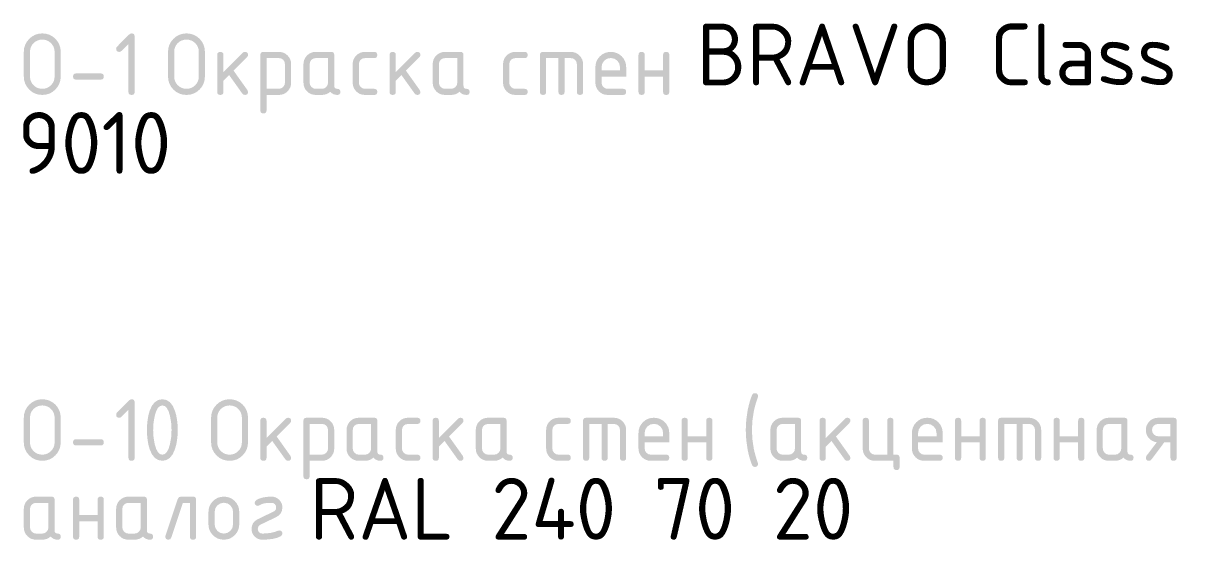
# Model space of a CAD drawing. Header units: millimetres. Extents: x 0 to 1189, y 0 to 841.
# Drawn here: x 1006.1 to 1063.1, y 638.2 to 663.7 of the extents above; entities that cross this region are included whole.
import ezdxf

# ---------------------------------------------------------------- set-up
doc = ezdxf.new("R2010")
doc.units = ezdxf.units.MM

msp = doc.modelspace()

# ---------------------------------------------------------------- hatches: boundary and pattern name
h = msp.add_hatch(color=7)
h.paths.add_polyline_path([(1007.598452, 661.034169), (1007.598452, 662.244638), (1007.587299, 662.366801), (1007.553873, 662.479455), (1007.498226, 662.582601), (1007.42041, 662.676239), (1007.329313, 662.751738), (1007.227416, 662.80605), (1007.11508, 662.838865), (1006.992667, 662.849872), (1006.870504, 662.838865), (1006.757849, 662.80605), (1006.654703, 662.751738), (1006.561065, 662.676239), (1006.483938, 662.582601), (1006.429807, 662.479455), (1006.397897, 662.366801), (1006.387432, 662.244638), (1006.387432, 661.034169), (1006.397897, 660.911756), (1006.429807, 660.79942), (1006.483938, 660.697523), (1006.561065, 660.606426), (1006.654703, 660.52861), (1006.757849, 660.472963), (1006.870504, 660.439537), (1006.992667, 660.428383), (1007.11508, 660.439537), (1007.227416, 660.472963), (1007.329313, 660.52861), (1007.42041, 660.606426), (1007.498226, 660.697523), (1007.553873, 660.79942), (1007.587299, 660.911756)])
h.paths.add_polyline_path([(1007.898865, 661.034169), (1007.882216, 660.853034), (1007.832236, 660.685181), (1007.748874, 660.530866), (1007.632076, 660.390349), (1007.494109, 660.274474), (1007.341104, 660.192601), (1007.173732, 660.144008), (1006.992667, 660.127971), (1006.810223, 660.144008), (1006.642714, 660.192601), (1006.489364, 660.274474), (1006.349398, 660.390349), (1006.232834, 660.530866), (1006.149445, 660.685181), (1006.099336, 660.853034), (1006.08261, 661.034169), (1006.08261, 662.244638), (1006.099336, 662.427391), (1006.149445, 662.595004), (1006.232834, 662.74825), (1006.349398, 662.887906), (1006.489364, 663.004703), (1006.642714, 663.088066), (1006.810223, 663.138046), (1006.992667, 663.154694), (1007.173801, 663.138114), (1007.341655, 663.088617), (1007.495969, 663.006563), (1007.636486, 662.892315), (1007.750734, 662.751738), (1007.832788, 662.597002), (1007.882285, 662.428003), (1007.898865, 662.244638)])
h = msp.add_hatch(color=7)
h.dxf.hatch_style = 2
h.paths.add_polyline_path([(1011.232965, 662.638205), (1010.885699, 662.29094), (1010.837537, 662.256833), (1010.779866, 662.244638), (1010.712988, 662.254146), (1010.665282, 662.282671), (1010.636696, 662.330214), (1010.627179, 662.396773), (1010.637239, 662.454651), (1010.669623, 662.502606), (1011.262179, 663.095714), (1011.32364, 663.139467), (1011.3851, 663.154694), (1011.451659, 663.145185), (1011.499202, 663.11666), (1011.527727, 663.069118), (1011.537235, 663.002559), (1011.537235, 660.276248), (1011.527727, 660.210059), (1011.499202, 660.163869), (1011.451659, 660.136799), (1011.3851, 660.127971), (1011.318541, 660.136799), (1011.270999, 660.163869), (1011.242473, 660.210059), (1011.232965, 660.276248)])
h = msp.add_hatch(color=7)
h.paths.add_polyline_path([(1014.696321, 661.034169), (1014.696321, 662.244638), (1014.685168, 662.366801), (1014.651742, 662.479455), (1014.596095, 662.582601), (1014.518279, 662.676239), (1014.427182, 662.751738), (1014.325284, 662.80605), (1014.212948, 662.838865), (1014.090536, 662.849872), (1013.968373, 662.838865), (1013.855718, 662.80605), (1013.752572, 662.751738), (1013.658934, 662.676239), (1013.581807, 662.582601), (1013.527676, 662.479455), (1013.495766, 662.366801), (1013.485301, 662.244638), (1013.485301, 661.034169), (1013.495766, 660.911756), (1013.527676, 660.79942), (1013.581807, 660.697523), (1013.658934, 660.606426), (1013.752572, 660.52861), (1013.855718, 660.472963), (1013.968373, 660.439537), (1014.090536, 660.428383), (1014.212948, 660.439537), (1014.325284, 660.472963), (1014.427182, 660.52861), (1014.518279, 660.606426), (1014.596095, 660.697523), (1014.651742, 660.79942), (1014.685168, 660.911756)])
h.paths.add_polyline_path([(1014.996734, 661.034169), (1014.980085, 660.853034), (1014.930105, 660.685181), (1014.846743, 660.530866), (1014.729945, 660.390349), (1014.591978, 660.274474), (1014.438973, 660.192601), (1014.271601, 660.144008), (1014.090536, 660.127971), (1013.908092, 660.144008), (1013.740583, 660.192601), (1013.587233, 660.274474), (1013.447267, 660.390349), (1013.330703, 660.530866), (1013.247314, 660.685181), (1013.197205, 660.853034), (1013.180479, 661.034169), (1013.180479, 662.244638), (1013.197205, 662.427391), (1013.247314, 662.595004), (1013.330703, 662.74825), (1013.447267, 662.887906), (1013.587233, 663.004703), (1013.740583, 663.088066), (1013.908092, 663.138046), (1014.090536, 663.154694), (1014.27167, 663.138114), (1014.439524, 663.088617), (1014.593838, 663.006563), (1014.734355, 662.892315), (1014.848603, 662.751738), (1014.930657, 662.597002), (1014.980154, 662.428003), (1014.996734, 662.244638)])
h = msp.add_hatch(color=7)
h.dxf.hatch_style = 2
h.paths.add_polyline_path([(1015.907939, 661.249694), (1016.860439, 662.202194), (1016.906948, 662.234578), (1016.966273, 662.244638), (1017.033151, 662.235189), (1017.080857, 662.207086), (1017.109442, 662.160689), (1017.118959, 662.096361), (1017.106695, 662.03869), (1017.072106, 661.990527), (1016.40734, 661.321903), (1017.089194, 660.364993), (1017.118959, 660.276248), (1017.109442, 660.210059), (1017.080857, 660.163869), (1017.033151, 660.136799), (1016.966273, 660.127971), (1016.893375, 660.143749), (1016.839493, 660.191361), (1016.187406, 661.105827), (1015.907939, 660.822502), (1015.907939, 660.276248), (1015.898431, 660.210059), (1015.869906, 660.163869), (1015.822363, 660.136799), (1015.755804, 660.127971), (1015.688926, 660.136799), (1015.64122, 660.163869), (1015.612634, 660.210059), (1015.603117, 660.276248), (1015.603117, 662.096361), (1015.612634, 662.160689), (1015.64122, 662.207086), (1015.688926, 662.235189), (1015.755804, 662.244638), (1015.822363, 662.235189), (1015.869906, 662.207086), (1015.898431, 662.160689), (1015.907939, 662.096361)])
h = msp.add_hatch(color=7)
h.paths.add_polyline_path([(1017.725048, 662.096361), (1017.734565, 662.160689), (1017.763151, 662.207086), (1017.810857, 662.235189), (1017.877735, 662.244638), (1018.635104, 662.244638), (1018.757517, 662.233553), (1018.869853, 662.200609), (1018.971751, 662.146271), (1019.062847, 662.071005), (1019.140664, 661.977367), (1019.19631, 661.874221), (1019.229737, 661.761566), (1019.24089, 661.639403), (1019.24089, 660.733205), (1019.229737, 660.611042), (1019.19631, 660.498388), (1019.140664, 660.395241), (1019.062847, 660.301604), (1018.971751, 660.224477), (1018.869853, 660.170346), (1018.757517, 660.138435), (1018.635104, 660.127971), (1018.02987, 660.127971), (1018.02987, 659.366191), (1018.020362, 659.301863), (1017.991836, 659.255466), (1017.944294, 659.227363), (1017.877735, 659.217914), (1017.810857, 659.227363), (1017.763151, 659.255466), (1017.734565, 659.301863), (1017.725048, 659.366191)])
h.paths.add_polyline_path([(1018.02987, 661.939815), (1018.02987, 660.428383), (1018.635104, 660.428383), (1018.750653, 660.450707), (1018.846771, 660.51768), (1018.913744, 660.615934), (1018.936068, 660.733205), (1018.936068, 661.639403), (1018.914295, 661.756674), (1018.851181, 661.854928), (1018.752858, 661.919696), (1018.635104, 661.939815)])
h = msp.add_hatch(color=7)
h.paths.add_polyline_path([(1021.057999, 661.939815), (1020.452764, 661.939815), (1020.335011, 661.918042), (1020.236688, 661.854928), (1020.173574, 661.756674), (1020.151801, 661.639403), (1020.151801, 660.733205), (1020.174125, 660.617588), (1020.241098, 660.51768), (1020.338869, 660.450707), (1020.452764, 660.428383), (1020.757035, 660.428383), (1020.872584, 660.450707), (1020.968702, 660.51768), (1021.035674, 660.615934), (1021.057999, 660.733205)])
h.paths.add_polyline_path([(1021.663233, 660.276248), (1021.653785, 660.210059), (1021.625681, 660.163869), (1021.579285, 660.136799), (1021.514956, 660.127971), (1021.412559, 660.137548), (1021.320859, 660.166556), (1021.239391, 660.215407), (1021.16769, 660.284516), (1021.078023, 660.215407), (1020.979933, 660.166556), (1020.873057, 660.137548), (1020.757035, 660.127971), (1020.452764, 660.127971), (1020.330351, 660.138435), (1020.218015, 660.170346), (1020.116118, 660.224477), (1020.025021, 660.301604), (1019.947205, 660.394621), (1019.891558, 660.496734), (1019.858132, 660.609182), (1019.846979, 660.733205), (1019.846979, 661.639403), (1019.858132, 661.761566), (1019.891558, 661.874221), (1019.947205, 661.977367), (1020.025021, 662.071005), (1020.116118, 662.146271), (1020.218015, 662.200609), (1020.330351, 662.233553), (1020.452764, 662.244638), (1021.210134, 662.244638), (1021.277012, 662.235189), (1021.324718, 662.207086), (1021.353304, 662.160689), (1021.362821, 662.096361), (1021.362821, 660.58107), (1021.372329, 660.514192), (1021.400854, 660.466486), (1021.448397, 660.4379), (1021.514956, 660.428383), (1021.579285, 660.418875), (1021.625681, 660.390349), (1021.653785, 660.342807)])
h = msp.add_hatch(color=7)
h.dxf.hatch_style = 2
h.paths.add_polyline_path([(1022.574439, 661.639403), (1022.574439, 660.733205), (1022.596763, 660.617588), (1022.663736, 660.51768), (1022.761508, 660.450707), (1022.875402, 660.428383), (1023.32795, 660.428383), (1023.394828, 660.418875), (1023.442534, 660.390349), (1023.47112, 660.342807), (1023.480637, 660.276248), (1023.47112, 660.210059), (1023.442534, 660.163869), (1023.394828, 660.136799), (1023.32795, 660.127971), (1022.875402, 660.127971), (1022.75299, 660.138435), (1022.640654, 660.170346), (1022.538756, 660.224477), (1022.447659, 660.301604), (1022.369843, 660.394621), (1022.314196, 660.496734), (1022.28077, 660.609182), (1022.269617, 660.733205), (1022.269617, 661.639403), (1022.28077, 661.761566), (1022.314196, 661.874221), (1022.369843, 661.977367), (1022.447659, 662.071005), (1022.538756, 662.146271), (1022.640654, 662.200609), (1022.75299, 662.233553), (1022.875402, 662.244638), (1023.32795, 662.244638), (1023.394828, 662.235129), (1023.442534, 662.206604), (1023.47112, 662.159061), (1023.480637, 662.092502), (1023.47112, 662.025624), (1023.442534, 661.977918), (1023.394828, 661.949333), (1023.32795, 661.939815), (1022.875402, 661.939815), (1022.757649, 661.918042), (1022.659326, 661.854928), (1022.596212, 661.756674)])
h = msp.add_hatch(color=7)
h.dxf.hatch_style = 2
h.paths.add_polyline_path([(1024.391427, 661.249694), (1025.343927, 662.202194), (1025.390435, 662.234578), (1025.44976, 662.244638), (1025.516638, 662.235189), (1025.564344, 662.207086), (1025.592929, 662.160689), (1025.602446, 662.096361), (1025.590182, 662.03869), (1025.555593, 661.990527), (1024.890828, 661.321903), (1025.572681, 660.364993), (1025.602446, 660.276248), (1025.592929, 660.210059), (1025.564344, 660.163869), (1025.516638, 660.136799), (1025.44976, 660.127971), (1025.376862, 660.143749), (1025.32298, 660.191361), (1024.670893, 661.105827), (1024.391427, 660.822502), (1024.391427, 660.276248), (1024.381918, 660.210059), (1024.353393, 660.163869), (1024.30585, 660.136799), (1024.239291, 660.127971), (1024.172413, 660.136799), (1024.124707, 660.163869), (1024.096122, 660.210059), (1024.086604, 660.276248), (1024.086604, 662.096361), (1024.096122, 662.160689), (1024.124707, 662.207086), (1024.172413, 662.235189), (1024.239291, 662.244638), (1024.30585, 662.235189), (1024.353393, 662.207086), (1024.381918, 662.160689), (1024.391427, 662.096361)])
h = msp.add_hatch(color=7)
h.paths.add_polyline_path([(1027.419555, 661.939815), (1026.814321, 661.939815), (1026.696567, 661.918042), (1026.598244, 661.854928), (1026.53513, 661.756674), (1026.513357, 661.639403), (1026.513357, 660.733205), (1026.535681, 660.617588), (1026.602654, 660.51768), (1026.700426, 660.450707), (1026.814321, 660.428383), (1027.118591, 660.428383), (1027.23414, 660.450707), (1027.330258, 660.51768), (1027.397231, 660.615934), (1027.419555, 660.733205)])
h.paths.add_polyline_path([(1028.024789, 660.276248), (1028.015341, 660.210059), (1027.987238, 660.163869), (1027.940841, 660.136799), (1027.876513, 660.127971), (1027.774116, 660.137548), (1027.682416, 660.166556), (1027.600948, 660.215407), (1027.529247, 660.284516), (1027.43958, 660.215407), (1027.341489, 660.166556), (1027.234614, 660.137548), (1027.118591, 660.127971), (1026.814321, 660.127971), (1026.691908, 660.138435), (1026.579572, 660.170346), (1026.477675, 660.224477), (1026.386578, 660.301604), (1026.308762, 660.394621), (1026.253115, 660.496734), (1026.219689, 660.609182), (1026.208535, 660.733205), (1026.208535, 661.639403), (1026.219689, 661.761566), (1026.253115, 661.874221), (1026.308762, 661.977367), (1026.386578, 662.071005), (1026.477675, 662.146271), (1026.579572, 662.200609), (1026.691908, 662.233553), (1026.814321, 662.244638), (1027.57169, 662.244638), (1027.638568, 662.235189), (1027.686274, 662.207086), (1027.71486, 662.160689), (1027.724377, 662.096361), (1027.724377, 660.58107), (1027.733886, 660.514192), (1027.762411, 660.466486), (1027.809953, 660.4379), (1027.876513, 660.428383), (1027.940841, 660.418875), (1027.987238, 660.390349), (1028.015341, 660.342807)])
h = msp.add_hatch(color=7)
h.dxf.hatch_style = 2
h.paths.add_polyline_path([(1029.976569, 661.639403), (1029.976569, 660.733205), (1029.998893, 660.617588), (1030.065866, 660.51768), (1030.163638, 660.450707), (1030.277533, 660.428383), (1030.73008, 660.428383), (1030.796958, 660.418875), (1030.844664, 660.390349), (1030.87325, 660.342807), (1030.882767, 660.276248), (1030.87325, 660.210059), (1030.844664, 660.163869), (1030.796958, 660.136799), (1030.73008, 660.127971), (1030.277533, 660.127971), (1030.15512, 660.138435), (1030.042784, 660.170346), (1029.940886, 660.224477), (1029.84979, 660.301604), (1029.771973, 660.394621), (1029.716327, 660.496734), (1029.682901, 660.609182), (1029.671747, 660.733205), (1029.671747, 661.639403), (1029.682901, 661.761566), (1029.716327, 661.874221), (1029.771973, 661.977367), (1029.84979, 662.071005), (1029.940886, 662.146271), (1030.042784, 662.200609), (1030.15512, 662.233553), (1030.277533, 662.244638), (1030.73008, 662.244638), (1030.796958, 662.235129), (1030.844664, 662.206604), (1030.87325, 662.159061), (1030.882767, 662.092502), (1030.87325, 662.025624), (1030.844664, 661.977918), (1030.796958, 661.949333), (1030.73008, 661.939815), (1030.277533, 661.939815), (1030.159779, 661.918042), (1030.061456, 661.854928), (1029.998342, 661.756674)])
h = msp.add_hatch(color=7)
h.dxf.hatch_style = 2
h.paths.add_polyline_path([(1031.641421, 662.244638), (1033.004577, 662.244638), (1033.126051, 662.233553), (1033.23719, 662.200609), (1033.33882, 662.146271), (1033.431769, 662.071005), (1033.509585, 661.977367), (1033.565232, 661.874221), (1033.598658, 661.761566), (1033.609811, 661.639403), (1033.609811, 660.276248), (1033.600294, 660.210059), (1033.571708, 660.163869), (1033.524002, 660.136799), (1033.457124, 660.127971), (1033.390565, 660.136799), (1033.343023, 660.163869), (1033.314498, 660.210059), (1033.304989, 660.276248), (1033.304989, 661.639403), (1033.283216, 661.756674), (1033.220102, 661.854928), (1033.121848, 661.919696), (1033.004577, 661.939815), (1032.699755, 661.939815), (1032.699755, 660.276248), (1032.690238, 660.210059), (1032.661652, 660.163869), (1032.613946, 660.136799), (1032.547068, 660.127971), (1032.482972, 660.136799), (1032.436549, 660.163869), (1032.408317, 660.210059), (1032.398791, 660.276248), (1032.398791, 661.939815), (1031.793557, 661.939815), (1031.793557, 660.276248), (1031.784048, 660.210059), (1031.755523, 660.163869), (1031.707981, 660.136799), (1031.641421, 660.127971), (1031.574543, 660.136799), (1031.526837, 660.163869), (1031.498252, 660.210059), (1031.488735, 660.276248), (1031.488735, 662.096361), (1031.498252, 662.160689), (1031.526837, 662.207086), (1031.574543, 662.235189)])
h = msp.add_hatch(color=7)
h.paths.add_polyline_path([(1034.974237, 661.944225), (1034.799226, 661.91191), (1034.652327, 661.813036), (1034.553453, 661.666137), (1034.521138, 661.491126), (1034.521138, 661.33844), (1035.427336, 661.33844), (1035.427336, 661.491126), (1035.395021, 661.666137), (1035.296147, 661.813036), (1035.149248, 661.91191)])
h.paths.add_polyline_path([(1034.521138, 661.034169), (1034.521138, 660.733205), (1034.543462, 660.617588), (1034.610435, 660.51768), (1034.708207, 660.450707), (1034.822101, 660.428383), (1035.579471, 660.428383), (1035.646349, 660.418875), (1035.694055, 660.390349), (1035.722641, 660.342807), (1035.732158, 660.276248), (1035.722641, 660.210059), (1035.694055, 660.163869), (1035.646349, 660.136799), (1035.579471, 660.127971), (1034.822101, 660.127971), (1034.699689, 660.138435), (1034.587353, 660.170346), (1034.485455, 660.224477), (1034.394358, 660.301604), (1034.316542, 660.394621), (1034.260895, 660.496734), (1034.227469, 660.609182), (1034.216316, 660.733205), (1034.216316, 661.486717), (1034.229915, 661.639222), (1034.270955, 661.779481), (1034.339797, 661.907854), (1034.436802, 662.024703), (1034.553332, 662.121389), (1034.681541, 662.190067), (1034.82174, 662.231047), (1034.974237, 662.244638), (1035.126734, 662.231107), (1035.266932, 662.19055), (1035.395141, 662.123017), (1035.511672, 662.028561), (1035.608677, 661.912031), (1035.677519, 661.783822), (1035.718558, 661.643623), (1035.732158, 661.491126), (1035.732158, 661.034169)])
h = msp.add_hatch(color=7)
h.dxf.hatch_style = 2
h.paths.add_polyline_path([(1036.643068, 661.034169), (1036.643068, 660.276248), (1036.63356, 660.210059), (1036.605035, 660.163869), (1036.557492, 660.136799), (1036.490933, 660.127971), (1036.424055, 660.136799), (1036.376349, 660.163869), (1036.347763, 660.210059), (1036.338246, 660.276248), (1036.338246, 662.096361), (1036.347763, 662.160689), (1036.376349, 662.207086), (1036.424055, 662.235189), (1036.490933, 662.244638), (1036.557492, 662.235189), (1036.605035, 662.207086), (1036.63356, 662.160689), (1036.643068, 662.096361), (1036.643068, 661.33844), (1037.549266, 661.33844), (1037.549266, 662.096361), (1037.558775, 662.160689), (1037.5873, 662.207086), (1037.634843, 662.235189), (1037.701402, 662.244638), (1037.76828, 662.235189), (1037.815986, 662.207086), (1037.844571, 662.160689), (1037.854088, 662.096361), (1037.854088, 660.276248), (1037.844571, 660.210059), (1037.815986, 660.163869), (1037.76828, 660.136799), (1037.701402, 660.127971), (1037.634843, 660.136799), (1037.5873, 660.163869), (1037.558775, 660.210059), (1037.549266, 660.276248), (1037.549266, 661.034169)])
h = msp.add_hatch(color=7)
h.dxf.hatch_style = 2
h.paths.add_polyline_path([(1009.868404, 660.881482), (1008.657935, 660.881482), (1008.591057, 660.890999), (1008.543351, 660.919585), (1008.514766, 660.967291), (1008.505248, 661.034169), (1008.514766, 661.100728), (1008.543351, 661.14827), (1008.591057, 661.176796), (1008.657935, 661.186304), (1009.868404, 661.186304), (1009.935282, 661.176796), (1009.982988, 661.14827), (1010.011573, 661.100728), (1010.02109, 661.034169), (1010.011573, 660.967291), (1009.982988, 660.919585), (1009.935282, 660.890999)])
h = msp.add_hatch(color=7)
h.paths.add_polyline_path([(1007.598452, 643.033997), (1007.598452, 644.244465), (1007.587299, 644.366628), (1007.553873, 644.479283), (1007.498226, 644.582429), (1007.42041, 644.676067), (1007.329313, 644.751566), (1007.227416, 644.805878), (1007.11508, 644.838693), (1006.992667, 644.8497), (1006.870504, 644.838693), (1006.757849, 644.805878), (1006.654703, 644.751566), (1006.561065, 644.676067), (1006.483938, 644.582429), (1006.429807, 644.479283), (1006.397897, 644.366628), (1006.387432, 644.244465), (1006.387432, 643.033997), (1006.397897, 642.911584), (1006.429807, 642.799248), (1006.483938, 642.69735), (1006.561065, 642.606254), (1006.654703, 642.528437), (1006.757849, 642.472791), (1006.870504, 642.439364), (1006.992667, 642.428211), (1007.11508, 642.439364), (1007.227416, 642.472791), (1007.329313, 642.528437), (1007.42041, 642.606254), (1007.498226, 642.69735), (1007.553873, 642.799248), (1007.587299, 642.911584)])
h.paths.add_polyline_path([(1007.898865, 643.033997), (1007.882216, 642.852862), (1007.832236, 642.685008), (1007.748874, 642.530694), (1007.632076, 642.390177), (1007.494109, 642.274301), (1007.341104, 642.192429), (1007.173732, 642.143836), (1006.992667, 642.127799), (1006.810223, 642.143836), (1006.642714, 642.192429), (1006.489364, 642.274301), (1006.349398, 642.390177), (1006.232834, 642.530694), (1006.149445, 642.685008), (1006.099336, 642.852862), (1006.08261, 643.033997), (1006.08261, 644.244465), (1006.099336, 644.427219), (1006.149445, 644.594832), (1006.232834, 644.748078), (1006.349398, 644.887734), (1006.489364, 645.004531), (1006.642714, 645.087894), (1006.810223, 645.137873), (1006.992667, 645.154522), (1007.173801, 645.137942), (1007.341655, 645.088445), (1007.495969, 645.006391), (1007.636486, 644.892143), (1007.750734, 644.751566), (1007.832788, 644.59683), (1007.882285, 644.427831), (1007.898865, 644.244465)])
h = msp.add_hatch(color=7)
h.dxf.hatch_style = 2
h.paths.add_polyline_path([(1011.232873, 644.638033), (1010.885608, 644.290767), (1010.837445, 644.256661), (1010.779774, 644.244465), (1010.712897, 644.253974), (1010.665191, 644.282499), (1010.636605, 644.330042), (1010.627088, 644.396601), (1010.637147, 644.454478), (1010.669531, 644.502434), (1011.262088, 645.095542), (1011.323548, 645.139294), (1011.385009, 645.154522), (1011.451568, 645.145013), (1011.49911, 645.116488), (1011.527636, 645.068946), (1011.537144, 645.002386), (1011.537144, 642.276076), (1011.527636, 642.209887), (1011.49911, 642.163697), (1011.451568, 642.136627), (1011.385009, 642.127799), (1011.31845, 642.136627), (1011.270907, 642.163697), (1011.242382, 642.209887), (1011.232873, 642.276076)])
h = msp.add_hatch(color=7)
h.paths.add_polyline_path([(1013.354342, 643.639231), (1013.334774, 644.005927), (1013.273865, 644.350299), (1013.205488, 644.569484), (1013.120834, 644.72547), (1013.019539, 644.81872), (1012.901243, 644.8497), (1012.784575, 644.818651), (1012.6831, 644.724918), (1012.597541, 644.567624), (1012.528622, 644.345889), (1012.467712, 644.000415), (1012.448144, 643.639231), (1012.467712, 643.276118), (1012.528622, 642.932022), (1012.596998, 642.712147), (1012.681653, 642.554646), (1012.782947, 642.45988), (1012.901243, 642.428211), (1013.019539, 642.45988), (1013.120834, 642.554646), (1013.205488, 642.712147), (1013.273865, 642.932022), (1013.334774, 643.276118)])
h.paths.add_polyline_path([(1013.659164, 643.639231), (1013.650457, 643.37811), (1013.624644, 643.134869), (1013.582192, 642.909818), (1013.523565, 642.703267), (1013.412762, 642.451035), (1013.271315, 642.271252), (1013.100413, 642.16361), (1012.901243, 642.127799), (1012.700377, 642.16361), (1012.529173, 642.271252), (1012.387321, 642.451035), (1012.274512, 642.703267), (1012.218434, 642.909818), (1012.177291, 643.134869), (1012.151961, 643.37811), (1012.143322, 643.639231), (1012.151961, 643.90266), (1012.177291, 644.147176), (1012.218434, 644.372675), (1012.274512, 644.579053), (1012.387321, 644.831518), (1012.529173, 645.011275), (1012.700377, 645.118788), (1012.901243, 645.154522), (1013.100413, 645.118788), (1013.271315, 645.011275), (1013.412762, 644.831518), (1013.523565, 644.579053), (1013.582192, 644.370814), (1013.624644, 644.145522), (1013.650457, 643.90204)])
h = msp.add_hatch(color=7)
h.paths.add_polyline_path([(1016.817402, 643.033997), (1016.817402, 644.244465), (1016.806249, 644.366628), (1016.772823, 644.479283), (1016.717176, 644.582429), (1016.63936, 644.676067), (1016.548263, 644.751566), (1016.446365, 644.805878), (1016.334029, 644.838693), (1016.211617, 644.8497), (1016.089454, 644.838693), (1015.976799, 644.805878), (1015.873653, 644.751566), (1015.780015, 644.676067), (1015.702888, 644.582429), (1015.648757, 644.479283), (1015.616847, 644.366628), (1015.606382, 644.244465), (1015.606382, 643.033997), (1015.616847, 642.911584), (1015.648757, 642.799248), (1015.702888, 642.69735), (1015.780015, 642.606254), (1015.873653, 642.528437), (1015.976799, 642.472791), (1016.089454, 642.439364), (1016.211617, 642.428211), (1016.334029, 642.439364), (1016.446365, 642.472791), (1016.548263, 642.528437), (1016.63936, 642.606254), (1016.717176, 642.69735), (1016.772823, 642.799248), (1016.806249, 642.911584)])
h.paths.add_polyline_path([(1017.117815, 643.033997), (1017.101166, 642.852862), (1017.051186, 642.685008), (1016.967824, 642.530694), (1016.851026, 642.390177), (1016.713059, 642.274301), (1016.560054, 642.192429), (1016.392682, 642.143836), (1016.211617, 642.127799), (1016.029173, 642.143836), (1015.861664, 642.192429), (1015.708314, 642.274301), (1015.568348, 642.390177), (1015.451784, 642.530694), (1015.368395, 642.685008), (1015.318286, 642.852862), (1015.30156, 643.033997), (1015.30156, 644.244465), (1015.318286, 644.427219), (1015.368395, 644.594832), (1015.451784, 644.748078), (1015.568348, 644.887734), (1015.708314, 645.004531), (1015.861664, 645.087894), (1016.029173, 645.137873), (1016.211617, 645.154522), (1016.392751, 645.137942), (1016.560605, 645.088445), (1016.714919, 645.006391), (1016.855436, 644.892143), (1016.969684, 644.751566), (1017.051738, 644.59683), (1017.101235, 644.427831), (1017.117815, 644.244465)])
h = msp.add_hatch(color=7)
h.dxf.hatch_style = 2
h.paths.add_polyline_path([(1041.922638, 643.639231), (1041.944962, 643.182549), (1042.011935, 642.729175), (1042.043484, 642.582853), (1042.087383, 642.417256), (1042.143167, 642.231918), (1042.210373, 642.026375), (1042.223602, 641.971254), (1042.212784, 641.915236), (1042.176748, 641.86542), (1042.128586, 641.833036), (1042.070915, 641.822977), (1041.991058, 641.839306), (1041.939726, 641.890776), (1041.880255, 642.040672), (1041.822799, 642.217233), (1041.767721, 642.420046), (1041.715381, 642.648697), (1041.642828, 643.140657), (1041.617816, 643.639231), (1041.642828, 644.137598), (1041.715381, 644.629765), (1041.767721, 644.858269), (1041.822799, 645.060471), (1041.880255, 645.235697), (1041.939726, 645.383276), (1041.991058, 645.438122), (1042.070915, 645.454934), (1042.13756, 645.445426), (1042.185292, 645.4169), (1042.214007, 645.369358), (1042.223602, 645.302799), (1042.210373, 645.247677), (1042.143167, 645.044606), (1042.087383, 644.860448), (1042.043484, 644.695308), (1042.011935, 644.549287), (1041.944962, 644.095913)])
h = msp.add_hatch(color=7)
h.dxf.hatch_style = 2
h.paths.add_polyline_path([(1018.028975, 643.249522), (1018.981475, 644.202022), (1019.027984, 644.234406), (1019.087308, 644.244465), (1019.154186, 644.235017), (1019.201892, 644.206914), (1019.230478, 644.160517), (1019.239995, 644.096188), (1019.22773, 644.038518), (1019.193141, 643.990355), (1018.528376, 643.321731), (1019.210229, 642.364821), (1019.239995, 642.276076), (1019.230478, 642.209887), (1019.201892, 642.163697), (1019.154186, 642.136627), (1019.087308, 642.127799), (1019.01441, 642.143577), (1018.960529, 642.191188), (1018.308441, 643.105655), (1018.028975, 642.82233), (1018.028975, 642.276076), (1018.019466, 642.209887), (1017.990941, 642.163697), (1017.943399, 642.136627), (1017.876839, 642.127799), (1017.809961, 642.136627), (1017.762255, 642.163697), (1017.73367, 642.209887), (1017.724153, 642.276076), (1017.724153, 644.096188), (1017.73367, 644.160517), (1017.762255, 644.206914), (1017.809961, 644.235017), (1017.876839, 644.244465), (1017.943399, 644.235017), (1017.990941, 644.206914), (1018.019466, 644.160517), (1018.028975, 644.096188)])
h = msp.add_hatch(color=7)
h.paths.add_polyline_path([(1019.846038, 644.096188), (1019.855555, 644.160517), (1019.88414, 644.206914), (1019.931846, 644.235017), (1019.998724, 644.244465), (1020.756094, 644.244465), (1020.878507, 644.233381), (1020.990843, 644.200437), (1021.09274, 644.146099), (1021.183837, 644.070833), (1021.261653, 643.977195), (1021.3173, 643.874049), (1021.350726, 643.761394), (1021.36188, 643.639231), (1021.36188, 642.733033), (1021.350726, 642.61087), (1021.3173, 642.498215), (1021.261653, 642.395069), (1021.183837, 642.301431), (1021.09274, 642.224304), (1020.990843, 642.170173), (1020.878507, 642.138263), (1020.756094, 642.127799), (1020.15086, 642.127799), (1020.15086, 641.366019), (1020.141351, 641.301691), (1020.112826, 641.255294), (1020.065284, 641.22719), (1019.998724, 641.217742), (1019.931846, 641.22719), (1019.88414, 641.255294), (1019.855555, 641.301691), (1019.846038, 641.366019)])
h.paths.add_polyline_path([(1020.15086, 643.939643), (1020.15086, 642.428211), (1020.756094, 642.428211), (1020.871643, 642.450535), (1020.967761, 642.517508), (1021.034733, 642.615762), (1021.057058, 642.733033), (1021.057058, 643.639231), (1021.035285, 643.756502), (1020.972171, 643.854756), (1020.873847, 643.919524), (1020.756094, 643.939643)])
h = msp.add_hatch(color=7)
h.paths.add_polyline_path([(1023.178943, 643.939643), (1022.573708, 643.939643), (1022.455955, 643.91787), (1022.357632, 643.854756), (1022.294518, 643.756502), (1022.272745, 643.639231), (1022.272745, 642.733033), (1022.295069, 642.617416), (1022.362042, 642.517508), (1022.459813, 642.450535), (1022.573708, 642.428211), (1022.877979, 642.428211), (1022.993528, 642.450535), (1023.089646, 642.517508), (1023.156618, 642.615762), (1023.178943, 642.733033)])
h.paths.add_polyline_path([(1023.784177, 642.276076), (1023.774729, 642.209887), (1023.746625, 642.163697), (1023.700229, 642.136627), (1023.6359, 642.127799), (1023.533503, 642.137376), (1023.441803, 642.166384), (1023.360336, 642.215235), (1023.288634, 642.284344), (1023.198967, 642.215235), (1023.100877, 642.166384), (1022.994001, 642.137376), (1022.877979, 642.127799), (1022.573708, 642.127799), (1022.451295, 642.138263), (1022.338959, 642.170173), (1022.237062, 642.224304), (1022.145965, 642.301431), (1022.068149, 642.394449), (1022.012502, 642.496562), (1021.979076, 642.60901), (1021.967923, 642.733033), (1021.967923, 643.639231), (1021.979076, 643.761394), (1022.012502, 643.874049), (1022.068149, 643.977195), (1022.145965, 644.070833), (1022.237062, 644.146099), (1022.338959, 644.200437), (1022.451295, 644.233381), (1022.573708, 644.244465), (1023.331078, 644.244465), (1023.397956, 644.235017), (1023.445662, 644.206914), (1023.474248, 644.160517), (1023.483765, 644.096188), (1023.483765, 642.580898), (1023.493273, 642.51402), (1023.521799, 642.466314), (1023.569341, 642.437728), (1023.6359, 642.428211), (1023.700229, 642.418703), (1023.746625, 642.390177), (1023.774729, 642.342635)])
h = msp.add_hatch(color=7)
h.dxf.hatch_style = 2
h.paths.add_polyline_path([(1024.695337, 643.639231), (1024.695337, 642.733033), (1024.717661, 642.617416), (1024.784634, 642.517508), (1024.882406, 642.450535), (1024.996301, 642.428211), (1025.448849, 642.428211), (1025.515726, 642.418703), (1025.563432, 642.390177), (1025.592018, 642.342635), (1025.601535, 642.276076), (1025.592018, 642.209887), (1025.563432, 642.163697), (1025.515726, 642.136627), (1025.448849, 642.127799), (1024.996301, 642.127799), (1024.873888, 642.138263), (1024.761552, 642.170173), (1024.659655, 642.224304), (1024.568558, 642.301431), (1024.490742, 642.394449), (1024.435095, 642.496562), (1024.401669, 642.60901), (1024.390515, 642.733033), (1024.390515, 643.639231), (1024.401669, 643.761394), (1024.435095, 643.874049), (1024.490742, 643.977195), (1024.568558, 644.070833), (1024.659655, 644.146099), (1024.761552, 644.200437), (1024.873888, 644.233381), (1024.996301, 644.244465), (1025.448849, 644.244465), (1025.515726, 644.234957), (1025.563432, 644.206431), (1025.592018, 644.158889), (1025.601535, 644.09233), (1025.592018, 644.025452), (1025.563432, 643.977746), (1025.515726, 643.94916), (1025.448849, 643.939643), (1024.996301, 643.939643), (1024.878547, 643.91787), (1024.780224, 643.854756), (1024.71711, 643.756502)])
h = msp.add_hatch(color=7)
h.dxf.hatch_style = 2
h.paths.add_polyline_path([(1026.512279, 643.249522), (1027.464779, 644.202022), (1027.511288, 644.234406), (1027.570613, 644.244465), (1027.637491, 644.235017), (1027.685197, 644.206914), (1027.713782, 644.160517), (1027.723299, 644.096188), (1027.711035, 644.038518), (1027.676446, 643.990355), (1027.01168, 643.321731), (1027.693534, 642.364821), (1027.723299, 642.276076), (1027.713782, 642.209887), (1027.685197, 642.163697), (1027.637491, 642.136627), (1027.570613, 642.127799), (1027.497714, 642.143577), (1027.443833, 642.191188), (1026.791745, 643.105655), (1026.512279, 642.82233), (1026.512279, 642.276076), (1026.502771, 642.209887), (1026.474245, 642.163697), (1026.426703, 642.136627), (1026.360144, 642.127799), (1026.293266, 642.136627), (1026.24556, 642.163697), (1026.216974, 642.209887), (1026.207457, 642.276076), (1026.207457, 644.096188), (1026.216974, 644.160517), (1026.24556, 644.206914), (1026.293266, 644.235017), (1026.360144, 644.244465), (1026.426703, 644.235017), (1026.474245, 644.206914), (1026.502771, 644.160517), (1026.512279, 644.096188)])
h = msp.add_hatch(color=7)
h.paths.add_polyline_path([(1029.540362, 643.939643), (1028.935128, 643.939643), (1028.817375, 643.91787), (1028.719051, 643.854756), (1028.655937, 643.756502), (1028.634164, 643.639231), (1028.634164, 642.733033), (1028.656489, 642.617416), (1028.723461, 642.517508), (1028.821233, 642.450535), (1028.935128, 642.428211), (1029.239399, 642.428211), (1029.354947, 642.450535), (1029.451065, 642.517508), (1029.518038, 642.615762), (1029.540362, 642.733033)])
h.paths.add_polyline_path([(1030.145597, 642.276076), (1030.136148, 642.209887), (1030.108045, 642.163697), (1030.061648, 642.136627), (1029.99732, 642.127799), (1029.894923, 642.137376), (1029.803223, 642.166384), (1029.721755, 642.215235), (1029.650054, 642.284344), (1029.560387, 642.215235), (1029.462296, 642.166384), (1029.355421, 642.137376), (1029.239399, 642.127799), (1028.935128, 642.127799), (1028.812715, 642.138263), (1028.700379, 642.170173), (1028.598482, 642.224304), (1028.507385, 642.301431), (1028.429569, 642.394449), (1028.373922, 642.496562), (1028.340496, 642.60901), (1028.329342, 642.733033), (1028.329342, 643.639231), (1028.340496, 643.761394), (1028.373922, 643.874049), (1028.429569, 643.977195), (1028.507385, 644.070833), (1028.598482, 644.146099), (1028.700379, 644.200437), (1028.812715, 644.233381), (1028.935128, 644.244465), (1029.692498, 644.244465), (1029.759376, 644.235017), (1029.807082, 644.206914), (1029.835667, 644.160517), (1029.845184, 644.096188), (1029.845184, 642.580898), (1029.854693, 642.51402), (1029.883218, 642.466314), (1029.93076, 642.437728), (1029.99732, 642.428211), (1030.061648, 642.418703), (1030.108045, 642.390177), (1030.136148, 642.342635)])
h = msp.add_hatch(color=7)
h.dxf.hatch_style = 2
h.paths.add_polyline_path([(1032.09765, 643.639231), (1032.09765, 642.733033), (1032.119974, 642.617416), (1032.186947, 642.517508), (1032.284719, 642.450535), (1032.398614, 642.428211), (1032.851161, 642.428211), (1032.918039, 642.418703), (1032.965745, 642.390177), (1032.994331, 642.342635), (1033.003848, 642.276076), (1032.994331, 642.209887), (1032.965745, 642.163697), (1032.918039, 642.136627), (1032.851161, 642.127799), (1032.398614, 642.127799), (1032.276201, 642.138263), (1032.163865, 642.170173), (1032.061967, 642.224304), (1031.970871, 642.301431), (1031.893054, 642.394449), (1031.837408, 642.496562), (1031.803981, 642.60901), (1031.792828, 642.733033), (1031.792828, 643.639231), (1031.803981, 643.761394), (1031.837408, 643.874049), (1031.893054, 643.977195), (1031.970871, 644.070833), (1032.061967, 644.146099), (1032.163865, 644.200437), (1032.276201, 644.233381), (1032.398614, 644.244465), (1032.851161, 644.244465), (1032.918039, 644.234957), (1032.965745, 644.206431), (1032.994331, 644.158889), (1033.003848, 644.09233), (1032.994331, 644.025452), (1032.965745, 643.977746), (1032.918039, 643.94916), (1032.851161, 643.939643), (1032.398614, 643.939643), (1032.28086, 643.91787), (1032.182537, 643.854756), (1032.119423, 643.756502)])
h = msp.add_hatch(color=7)
h.dxf.hatch_style = 2
h.paths.add_polyline_path([(1033.762457, 644.244465), (1035.125612, 644.244465), (1035.247086, 644.233381), (1035.358225, 644.200437), (1035.459855, 644.146099), (1035.552804, 644.070833), (1035.63062, 643.977195), (1035.686267, 643.874049), (1035.719693, 643.761394), (1035.730846, 643.639231), (1035.730846, 642.276076), (1035.721329, 642.209887), (1035.692744, 642.163697), (1035.645038, 642.136627), (1035.57816, 642.127799), (1035.511601, 642.136627), (1035.464058, 642.163697), (1035.435533, 642.209887), (1035.426024, 642.276076), (1035.426024, 643.639231), (1035.404251, 643.756502), (1035.341137, 643.854756), (1035.242883, 643.919524), (1035.125612, 643.939643), (1034.82079, 643.939643), (1034.82079, 642.276076), (1034.811273, 642.209887), (1034.782687, 642.163697), (1034.734981, 642.136627), (1034.668103, 642.127799), (1034.604007, 642.136627), (1034.557585, 642.163697), (1034.529352, 642.209887), (1034.519826, 642.276076), (1034.519826, 643.939643), (1033.914592, 643.939643), (1033.914592, 642.276076), (1033.905084, 642.209887), (1033.876558, 642.163697), (1033.829016, 642.136627), (1033.762457, 642.127799), (1033.695579, 642.136627), (1033.647873, 642.163697), (1033.619287, 642.209887), (1033.60977, 642.276076), (1033.60977, 644.096188), (1033.619287, 644.160517), (1033.647873, 644.206914), (1033.695579, 644.235017)])
h = msp.add_hatch(color=7)
h.paths.add_polyline_path([(1037.095227, 643.944053), (1036.920216, 643.911738), (1036.773317, 643.812864), (1036.674443, 643.665965), (1036.642128, 643.490954), (1036.642128, 643.338267), (1037.548325, 643.338267), (1037.548325, 643.490954), (1037.51601, 643.665965), (1037.417136, 643.812864), (1037.270237, 643.911738)])
h.paths.add_polyline_path([(1036.642128, 643.033997), (1036.642128, 642.733033), (1036.664452, 642.617416), (1036.731424, 642.517508), (1036.829196, 642.450535), (1036.943091, 642.428211), (1037.700461, 642.428211), (1037.767339, 642.418703), (1037.815045, 642.390177), (1037.84363, 642.342635), (1037.853148, 642.276076), (1037.84363, 642.209887), (1037.815045, 642.163697), (1037.767339, 642.136627), (1037.700461, 642.127799), (1036.943091, 642.127799), (1036.820678, 642.138263), (1036.708342, 642.170173), (1036.606445, 642.224304), (1036.515348, 642.301431), (1036.437532, 642.394449), (1036.381885, 642.496562), (1036.348459, 642.60901), (1036.337306, 642.733033), (1036.337306, 643.486544), (1036.350905, 643.63905), (1036.391945, 643.779309), (1036.460786, 643.907681), (1036.557792, 644.02453), (1036.674322, 644.121217), (1036.802531, 644.189895), (1036.942729, 644.230874), (1037.095227, 644.244465), (1037.247724, 644.230935), (1037.387922, 644.190377), (1037.516131, 644.122845), (1037.632661, 644.028389), (1037.729667, 643.911859), (1037.798508, 643.783649), (1037.839548, 643.643451), (1037.853148, 643.490954), (1037.853148, 643.033997)])
h = msp.add_hatch(color=7)
h.dxf.hatch_style = 2
h.paths.add_polyline_path([(1038.764013, 643.033997), (1038.764013, 642.276076), (1038.754504, 642.209887), (1038.725979, 642.163697), (1038.678436, 642.136627), (1038.611877, 642.127799), (1038.544999, 642.136627), (1038.497293, 642.163697), (1038.468708, 642.209887), (1038.45919, 642.276076), (1038.45919, 644.096188), (1038.468708, 644.160517), (1038.497293, 644.206914), (1038.544999, 644.235017), (1038.611877, 644.244465), (1038.678436, 644.235017), (1038.725979, 644.206914), (1038.754504, 644.160517), (1038.764013, 644.096188), (1038.764013, 643.338267), (1039.67021, 643.338267), (1039.67021, 644.096188), (1039.679719, 644.160517), (1039.708244, 644.206914), (1039.755787, 644.235017), (1039.822346, 644.244465), (1039.889224, 644.235017), (1039.93693, 644.206914), (1039.965515, 644.160517), (1039.975032, 644.096188), (1039.975032, 642.276076), (1039.965515, 642.209887), (1039.93693, 642.163697), (1039.889224, 642.136627), (1039.822346, 642.127799), (1039.755787, 642.136627), (1039.708244, 642.163697), (1039.679719, 642.209887), (1039.67021, 642.276076), (1039.67021, 643.033997)])
h = msp.add_hatch(color=7)
h.paths.add_polyline_path([(1044.040128, 643.939643), (1043.434893, 643.939643), (1043.31714, 643.91787), (1043.218817, 643.854756), (1043.155703, 643.756502), (1043.13393, 643.639231), (1043.13393, 642.733033), (1043.156254, 642.617416), (1043.223227, 642.517508), (1043.320998, 642.450535), (1043.434893, 642.428211), (1043.739164, 642.428211), (1043.854713, 642.450535), (1043.950831, 642.517508), (1044.017803, 642.615762), (1044.040128, 642.733033)])
h.paths.add_polyline_path([(1044.645362, 642.276076), (1044.635914, 642.209887), (1044.607811, 642.163697), (1044.561414, 642.136627), (1044.497085, 642.127799), (1044.394688, 642.137376), (1044.302988, 642.166384), (1044.221521, 642.215235), (1044.14982, 642.284344), (1044.060152, 642.215235), (1043.962062, 642.166384), (1043.855186, 642.137376), (1043.739164, 642.127799), (1043.434893, 642.127799), (1043.31248, 642.138263), (1043.200144, 642.170173), (1043.098247, 642.224304), (1043.00715, 642.301431), (1042.929334, 642.394449), (1042.873687, 642.496562), (1042.840261, 642.60901), (1042.829108, 642.733033), (1042.829108, 643.639231), (1042.840261, 643.761394), (1042.873687, 643.874049), (1042.929334, 643.977195), (1043.00715, 644.070833), (1043.098247, 644.146099), (1043.200144, 644.200437), (1043.31248, 644.233381), (1043.434893, 644.244465), (1044.192263, 644.244465), (1044.259141, 644.235017), (1044.306847, 644.206914), (1044.335433, 644.160517), (1044.34495, 644.096188), (1044.34495, 642.580898), (1044.354458, 642.51402), (1044.382984, 642.466314), (1044.430526, 642.437728), (1044.497085, 642.428211), (1044.561414, 642.418703), (1044.607811, 642.390177), (1044.635914, 642.342635)])
h = msp.add_hatch(color=7)
h.dxf.hatch_style = 2
h.paths.add_polyline_path([(1045.556522, 643.249522), (1046.509022, 644.202022), (1046.555531, 644.234406), (1046.614856, 644.244465), (1046.681734, 644.235017), (1046.72944, 644.206914), (1046.758025, 644.160517), (1046.767542, 644.096188), (1046.755278, 644.038518), (1046.720689, 643.990355), (1046.055923, 643.321731), (1046.737777, 642.364821), (1046.767542, 642.276076), (1046.758025, 642.209887), (1046.72944, 642.163697), (1046.681734, 642.136627), (1046.614856, 642.127799), (1046.541957, 642.143577), (1046.488076, 642.191188), (1045.835988, 643.105655), (1045.556522, 642.82233), (1045.556522, 642.276076), (1045.547014, 642.209887), (1045.518488, 642.163697), (1045.470946, 642.136627), (1045.404387, 642.127799), (1045.337509, 642.136627), (1045.289803, 642.163697), (1045.261217, 642.209887), (1045.2517, 642.276076), (1045.2517, 644.096188), (1045.261217, 644.160517), (1045.289803, 644.206914), (1045.337509, 644.235017), (1045.404387, 644.244465), (1045.470946, 644.235017), (1045.518488, 644.206914), (1045.547014, 644.160517), (1045.556522, 644.096188)])
h = msp.add_hatch(color=7)
h.dxf.hatch_style = 2
h.paths.add_polyline_path([(1049.041563, 642.428211), (1049.105891, 642.418763), (1049.152288, 642.390659), (1049.180391, 642.344263), (1049.18984, 642.279934), (1049.18984, 641.822977), (1049.180391, 641.756417), (1049.152288, 641.708875), (1049.105891, 641.68035), (1049.041563, 641.670841), (1048.975003, 641.68035), (1048.927461, 641.708875), (1048.898936, 641.756417), (1048.889427, 641.822977), (1048.889427, 642.127799), (1047.979371, 642.127799), (1047.856958, 642.138263), (1047.744622, 642.170173), (1047.642725, 642.224304), (1047.551628, 642.301431), (1047.473812, 642.395069), (1047.418165, 642.498215), (1047.384739, 642.61087), (1047.373585, 642.733033), (1047.373585, 644.096188), (1047.383102, 644.160517), (1047.411688, 644.206914), (1047.459394, 644.235017), (1047.526272, 644.244465), (1047.592831, 644.235017), (1047.640373, 644.206914), (1047.668899, 644.160517), (1047.678407, 644.096188), (1047.678407, 642.733033), (1047.700732, 642.617416), (1047.767704, 642.517508), (1047.865476, 642.450535), (1047.979371, 642.428211), (1048.584605, 642.428211), (1048.584605, 644.096188), (1048.594114, 644.160517), (1048.622639, 644.206914), (1048.670181, 644.235017), (1048.736741, 644.244465), (1048.803619, 644.235017), (1048.851325, 644.206914), (1048.87991, 644.160517), (1048.889427, 644.096188), (1048.889427, 642.428211)])
h = msp.add_hatch(color=7)
h.paths.add_polyline_path([(1050.554099, 643.944053), (1050.379088, 643.911738), (1050.232189, 643.812864), (1050.133315, 643.665965), (1050.101, 643.490954), (1050.101, 643.338267), (1051.007198, 643.338267), (1051.007198, 643.490954), (1050.974883, 643.665965), (1050.876009, 643.812864), (1050.72911, 643.911738)])
h.paths.add_polyline_path([(1050.101, 643.033997), (1050.101, 642.733033), (1050.123324, 642.617416), (1050.190297, 642.517508), (1050.288069, 642.450535), (1050.401963, 642.428211), (1051.159333, 642.428211), (1051.226211, 642.418703), (1051.273917, 642.390177), (1051.302503, 642.342635), (1051.31202, 642.276076), (1051.302503, 642.209887), (1051.273917, 642.163697), (1051.226211, 642.136627), (1051.159333, 642.127799), (1050.401963, 642.127799), (1050.279551, 642.138263), (1050.167215, 642.170173), (1050.065317, 642.224304), (1049.97422, 642.301431), (1049.896404, 642.394449), (1049.840757, 642.496562), (1049.807331, 642.60901), (1049.796178, 642.733033), (1049.796178, 643.486544), (1049.809777, 643.63905), (1049.850817, 643.779309), (1049.919659, 643.907681), (1050.016664, 644.02453), (1050.133194, 644.121217), (1050.261403, 644.189895), (1050.401602, 644.230874), (1050.554099, 644.244465), (1050.706596, 644.230935), (1050.846794, 644.190377), (1050.975003, 644.122845), (1051.091534, 644.028389), (1051.188539, 643.911859), (1051.257381, 643.783649), (1051.29842, 643.643451), (1051.31202, 643.490954), (1051.31202, 643.033997)])
h = msp.add_hatch(color=7)
h.dxf.hatch_style = 2
h.paths.add_polyline_path([(1052.222885, 643.033997), (1052.222885, 642.276076), (1052.213376, 642.209887), (1052.184851, 642.163697), (1052.137309, 642.136627), (1052.070749, 642.127799), (1052.003871, 642.136627), (1051.956166, 642.163697), (1051.92758, 642.209887), (1051.918063, 642.276076), (1051.918063, 644.096188), (1051.92758, 644.160517), (1051.956166, 644.206914), (1052.003871, 644.235017), (1052.070749, 644.244465), (1052.137309, 644.235017), (1052.184851, 644.206914), (1052.213376, 644.160517), (1052.222885, 644.096188), (1052.222885, 643.338267), (1053.129083, 643.338267), (1053.129083, 644.096188), (1053.138591, 644.160517), (1053.167117, 644.206914), (1053.214659, 644.235017), (1053.281218, 644.244465), (1053.348096, 644.235017), (1053.395802, 644.206914), (1053.424388, 644.160517), (1053.433905, 644.096188), (1053.433905, 642.276076), (1053.424388, 642.209887), (1053.395802, 642.163697), (1053.348096, 642.136627), (1053.281218, 642.127799), (1053.214659, 642.136627), (1053.167117, 642.163697), (1053.138591, 642.209887), (1053.129083, 642.276076), (1053.129083, 643.033997)])
h = msp.add_hatch(color=7)
h.dxf.hatch_style = 2
h.paths.add_polyline_path([(1054.192634, 644.244465), (1055.55579, 644.244465), (1055.677264, 644.233381), (1055.788403, 644.200437), (1055.890033, 644.146099), (1055.982982, 644.070833), (1056.060798, 643.977195), (1056.116445, 643.874049), (1056.149871, 643.761394), (1056.161024, 643.639231), (1056.161024, 642.276076), (1056.151507, 642.209887), (1056.122921, 642.163697), (1056.075215, 642.136627), (1056.008338, 642.127799), (1055.941778, 642.136627), (1055.894236, 642.163697), (1055.865711, 642.209887), (1055.856202, 642.276076), (1055.856202, 643.639231), (1055.834429, 643.756502), (1055.771315, 643.854756), (1055.673061, 643.919524), (1055.55579, 643.939643), (1055.250968, 643.939643), (1055.250968, 642.276076), (1055.241451, 642.209887), (1055.212865, 642.163697), (1055.165159, 642.136627), (1055.098281, 642.127799), (1055.034185, 642.136627), (1054.987762, 642.163697), (1054.95953, 642.209887), (1054.950004, 642.276076), (1054.950004, 643.939643), (1054.34477, 643.939643), (1054.34477, 642.276076), (1054.335261, 642.209887), (1054.306736, 642.163697), (1054.259194, 642.136627), (1054.192634, 642.127799), (1054.125756, 642.136627), (1054.078051, 642.163697), (1054.049465, 642.209887), (1054.039948, 642.276076), (1054.039948, 644.096188), (1054.049465, 644.160517), (1054.078051, 644.206914), (1054.125756, 644.235017)])
h = msp.add_hatch(color=7)
h.dxf.hatch_style = 2
h.paths.add_polyline_path([(1057.072305, 643.033997), (1057.072305, 642.276076), (1057.062797, 642.209887), (1057.034271, 642.163697), (1056.986729, 642.136627), (1056.92017, 642.127799), (1056.853292, 642.136627), (1056.805586, 642.163697), (1056.777, 642.209887), (1056.767483, 642.276076), (1056.767483, 644.096188), (1056.777, 644.160517), (1056.805586, 644.206914), (1056.853292, 644.235017), (1056.92017, 644.244465), (1056.986729, 644.235017), (1057.034271, 644.206914), (1057.062797, 644.160517), (1057.072305, 644.096188), (1057.072305, 643.338267), (1057.978503, 643.338267), (1057.978503, 644.096188), (1057.988012, 644.160517), (1058.016537, 644.206914), (1058.064079, 644.235017), (1058.130639, 644.244465), (1058.197516, 644.235017), (1058.245222, 644.206914), (1058.273808, 644.160517), (1058.283325, 644.096188), (1058.283325, 642.276076), (1058.273808, 642.209887), (1058.245222, 642.163697), (1058.197516, 642.136627), (1058.130639, 642.127799), (1058.064079, 642.136627), (1058.016537, 642.163697), (1057.988012, 642.209887), (1057.978503, 642.276076), (1057.978503, 643.033997)])
h = msp.add_hatch(color=7)
h.paths.add_polyline_path([(1060.100388, 643.939643), (1059.495154, 643.939643), (1059.3774, 643.91787), (1059.279077, 643.854756), (1059.215963, 643.756502), (1059.19419, 643.639231), (1059.19419, 642.733033), (1059.216514, 642.617416), (1059.283487, 642.517508), (1059.381259, 642.450535), (1059.495154, 642.428211), (1059.799425, 642.428211), (1059.914973, 642.450535), (1060.011091, 642.517508), (1060.078064, 642.615762), (1060.100388, 642.733033)])
h.paths.add_polyline_path([(1060.705623, 642.276076), (1060.696174, 642.209887), (1060.668071, 642.163697), (1060.621674, 642.136627), (1060.557346, 642.127799), (1060.454949, 642.137376), (1060.363249, 642.166384), (1060.281781, 642.215235), (1060.21008, 642.284344), (1060.120413, 642.215235), (1060.022322, 642.166384), (1059.915447, 642.137376), (1059.799425, 642.127799), (1059.495154, 642.127799), (1059.372741, 642.138263), (1059.260405, 642.170173), (1059.158508, 642.224304), (1059.067411, 642.301431), (1058.989595, 642.394449), (1058.933948, 642.496562), (1058.900522, 642.60901), (1058.889368, 642.733033), (1058.889368, 643.639231), (1058.900522, 643.761394), (1058.933948, 643.874049), (1058.989595, 643.977195), (1059.067411, 644.070833), (1059.158508, 644.146099), (1059.260405, 644.200437), (1059.372741, 644.233381), (1059.495154, 644.244465), (1060.252524, 644.244465), (1060.319401, 644.235017), (1060.367107, 644.206914), (1060.395693, 644.160517), (1060.40521, 644.096188), (1060.40521, 642.580898), (1060.414719, 642.51402), (1060.443244, 642.466314), (1060.490786, 642.437728), (1060.557346, 642.428211), (1060.621674, 642.418703), (1060.668071, 642.390177), (1060.696174, 642.342635)])
h = msp.add_hatch(color=7)
h.paths.add_polyline_path([(1061.849947, 643.037855), (1061.739592, 643.061971), (1061.638073, 643.102623), (1061.546167, 643.160638), (1061.464647, 643.236844), (1061.397769, 643.326072), (1061.350063, 643.422328), (1061.321478, 643.526439), (1061.311961, 643.639231), (1061.323114, 643.761394), (1061.35654, 643.874049), (1061.412187, 643.977195), (1061.490003, 644.070833), (1061.5811, 644.146099), (1061.682998, 644.200437), (1061.795333, 644.233381), (1061.917746, 644.244465), (1062.675116, 644.244465), (1062.741994, 644.235017), (1062.7897, 644.206914), (1062.818286, 644.160517), (1062.827803, 644.096188), (1062.827803, 642.276076), (1062.818286, 642.209887), (1062.7897, 642.163697), (1062.741994, 642.136627), (1062.675116, 642.127799), (1062.608557, 642.136627), (1062.561015, 642.163697), (1062.532489, 642.209887), (1062.522981, 642.276076), (1062.522981, 643.033997), (1062.218159, 643.033997), (1061.587017, 642.18733), (1061.53224, 642.141648), (1061.464647, 642.127799), (1061.397769, 642.136627), (1061.350063, 642.163697), (1061.321478, 642.209887), (1061.311961, 642.276076), (1061.341726, 642.369231)])
h.paths.add_polyline_path([(1061.616783, 643.639231), (1061.639107, 643.523131), (1061.70608, 643.423155), (1061.803851, 643.356664), (1061.917746, 643.334409), (1062.522981, 643.334409), (1062.522981, 643.939643), (1061.917746, 643.939643), (1061.799993, 643.91787), (1061.70167, 643.854756), (1061.638556, 643.756502)])
h = msp.add_hatch(color=7)
h.dxf.hatch_style = 2
h.paths.add_polyline_path([(1009.868358, 642.88131), (1008.657889, 642.88131), (1008.591012, 642.890827), (1008.543306, 642.919413), (1008.51472, 642.967119), (1008.505203, 643.033997), (1008.51472, 643.100556), (1008.543306, 643.148098), (1008.591012, 643.176624), (1008.657889, 643.186132), (1009.868358, 643.186132), (1009.935236, 643.176624), (1009.982942, 643.148098), (1010.011528, 643.100556), (1010.021045, 643.033997), (1010.011528, 642.967119), (1009.982942, 642.919413), (1009.935236, 642.890827)])
h = msp.add_hatch(color=7)
h.paths.add_polyline_path([(1007.29363, 640.057315), (1006.688396, 640.057315), (1006.570643, 640.035542), (1006.472319, 639.972428), (1006.409205, 639.874174), (1006.387432, 639.756903), (1006.387432, 638.850705), (1006.409757, 638.735088), (1006.476729, 638.63518), (1006.574501, 638.568207), (1006.688396, 638.545883), (1006.992667, 638.545883), (1007.108215, 638.568207), (1007.204333, 638.63518), (1007.271306, 638.733434), (1007.29363, 638.850705)])
h.paths.add_polyline_path([(1007.898865, 638.393748), (1007.889416, 638.327559), (1007.861313, 638.281369), (1007.814916, 638.254299), (1007.750588, 638.245471), (1007.648191, 638.255048), (1007.556491, 638.284056), (1007.475023, 638.332907), (1007.403322, 638.402016), (1007.313655, 638.332907), (1007.215564, 638.284056), (1007.108689, 638.255048), (1006.992667, 638.245471), (1006.688396, 638.245471), (1006.565983, 638.255935), (1006.453647, 638.287846), (1006.35175, 638.341977), (1006.260653, 638.419104), (1006.182837, 638.512121), (1006.12719, 638.614234), (1006.093764, 638.726682), (1006.08261, 638.850705), (1006.08261, 639.756903), (1006.093764, 639.879066), (1006.12719, 639.991721), (1006.182837, 640.094867), (1006.260653, 640.188505), (1006.35175, 640.263771), (1006.453647, 640.318109), (1006.565983, 640.351053), (1006.688396, 640.362138), (1007.445766, 640.362138), (1007.512644, 640.352689), (1007.56035, 640.324586), (1007.588935, 640.278189), (1007.598452, 640.213861), (1007.598452, 638.69857), (1007.607961, 638.631692), (1007.636486, 638.583986), (1007.684028, 638.5554), (1007.750588, 638.545883), (1007.814916, 638.536375), (1007.861313, 638.507849), (1007.889416, 638.460307)])
h = msp.add_hatch(color=7)
h.dxf.hatch_style = 2
h.paths.add_polyline_path([(1008.809843, 639.151669), (1008.809843, 638.393748), (1008.800334, 638.327559), (1008.771809, 638.281369), (1008.724267, 638.254299), (1008.657707, 638.245471), (1008.590829, 638.254299), (1008.543124, 638.281369), (1008.514538, 638.327559), (1008.505021, 638.393748), (1008.505021, 640.213861), (1008.514538, 640.278189), (1008.543124, 640.324586), (1008.590829, 640.352689), (1008.657707, 640.362138), (1008.724267, 640.352689), (1008.771809, 640.324586), (1008.800334, 640.278189), (1008.809843, 640.213861), (1008.809843, 639.45594), (1009.716041, 639.45594), (1009.716041, 640.213861), (1009.725549, 640.278189), (1009.754075, 640.324586), (1009.801617, 640.352689), (1009.868176, 640.362138), (1009.935054, 640.352689), (1009.98276, 640.324586), (1010.011346, 640.278189), (1010.020863, 640.213861), (1010.020863, 638.393748), (1010.011346, 638.327559), (1009.98276, 638.281369), (1009.935054, 638.254299), (1009.868176, 638.245471), (1009.801617, 638.254299), (1009.754075, 638.281369), (1009.725549, 638.327559), (1009.716041, 638.393748), (1009.716041, 639.151669)])
h = msp.add_hatch(color=7)
h.paths.add_polyline_path([(1011.837744, 640.057315), (1011.232509, 640.057315), (1011.114756, 640.035542), (1011.016433, 639.972428), (1010.953319, 639.874174), (1010.931546, 639.756903), (1010.931546, 638.850705), (1010.95387, 638.735088), (1011.020843, 638.63518), (1011.118614, 638.568207), (1011.232509, 638.545883), (1011.53678, 638.545883), (1011.652329, 638.568207), (1011.748447, 638.63518), (1011.815419, 638.733434), (1011.837744, 638.850705)])
h.paths.add_polyline_path([(1012.442978, 638.393748), (1012.43353, 638.327559), (1012.405426, 638.281369), (1012.35903, 638.254299), (1012.294701, 638.245471), (1012.192304, 638.255048), (1012.100604, 638.284056), (1012.019136, 638.332907), (1011.947435, 638.402016), (1011.857768, 638.332907), (1011.759678, 638.284056), (1011.652802, 638.255048), (1011.53678, 638.245471), (1011.232509, 638.245471), (1011.110096, 638.255935), (1010.99776, 638.287846), (1010.895863, 638.341977), (1010.804766, 638.419104), (1010.72695, 638.512121), (1010.671303, 638.614234), (1010.637877, 638.726682), (1010.626724, 638.850705), (1010.626724, 639.756903), (1010.637877, 639.879066), (1010.671303, 639.991721), (1010.72695, 640.094867), (1010.804766, 640.188505), (1010.895863, 640.263771), (1010.99776, 640.318109), (1011.110096, 640.351053), (1011.232509, 640.362138), (1011.989879, 640.362138), (1012.056757, 640.352689), (1012.104463, 640.324586), (1012.133049, 640.278189), (1012.142566, 640.213861), (1012.142566, 638.69857), (1012.152074, 638.631692), (1012.1806, 638.583986), (1012.228142, 638.5554), (1012.294701, 638.545883), (1012.35903, 638.536375), (1012.405426, 638.507849), (1012.43353, 638.460307)])
h = msp.add_hatch(color=7)
h.dxf.hatch_style = 2
h.paths.add_polyline_path([(1013.807055, 640.362138), (1014.412289, 640.362138), (1014.479167, 640.352689), (1014.526873, 640.324586), (1014.555459, 640.278189), (1014.564976, 640.213861), (1014.564976, 638.393748), (1014.555459, 638.327559), (1014.526873, 638.281369), (1014.479167, 638.254299), (1014.412289, 638.245471), (1014.34573, 638.254299), (1014.298188, 638.281369), (1014.269663, 638.327559), (1014.260154, 638.393748), (1014.260154, 640.057315), (1013.912888, 640.057315), (1013.341278, 638.346894), (1013.290566, 638.270758), (1013.201821, 638.245471), (1013.134943, 638.254979), (1013.087237, 638.283505), (1013.058651, 638.331047), (1013.049134, 638.397606), (1013.057954, 638.44446), (1013.65492, 640.239217), (1013.714864, 640.33251)])
h = msp.add_hatch(color=7)
h.paths.add_polyline_path([(1015.170837, 638.998982), (1015.170837, 639.604217), (1015.184437, 639.756722), (1015.225476, 639.896981), (1015.294318, 640.025354), (1015.391323, 640.142203), (1015.507853, 640.238889), (1015.636063, 640.307567), (1015.776261, 640.348547), (1015.928758, 640.362138), (1016.081255, 640.348607), (1016.221453, 640.30805), (1016.349663, 640.240517), (1016.466193, 640.146061), (1016.563198, 640.029462), (1016.63204, 639.90077), (1016.67308, 639.759263), (1016.686679, 639.604217), (1016.686679, 638.998982), (1016.672399, 638.849026), (1016.629904, 638.710076), (1016.55971, 638.582186), (1016.462334, 638.465406), (1016.347415, 638.368719), (1016.219317, 638.300041), (1016.079335, 638.259062), (1015.928758, 638.245471), (1015.776261, 638.259062), (1015.636063, 638.300041), (1015.507853, 638.368719), (1015.391323, 638.465406), (1015.294318, 638.582186), (1015.225476, 638.710076), (1015.184437, 638.849026)])
h.paths.add_polyline_path([(1016.381857, 639.003392), (1016.381857, 639.608626), (1016.349542, 639.78219), (1016.250668, 639.930536), (1016.103769, 640.02941), (1015.928758, 640.061725), (1015.753747, 640.02941), (1015.606848, 639.930536), (1015.507974, 639.78219), (1015.475659, 639.608626), (1015.475659, 639.003392), (1015.507974, 638.826521), (1015.606848, 638.681482), (1015.753747, 638.580403), (1015.928758, 638.545883), (1016.103769, 638.580403), (1016.250668, 638.681482), (1016.349542, 638.827968)])
h = msp.add_hatch(color=7)
h.dxf.hatch_style = 2
h.paths.add_polyline_path([(1018.655695, 638.69857), (1018.722573, 638.689053), (1018.770279, 638.660467), (1018.798865, 638.612761), (1018.808382, 638.545883), (1018.786609, 638.470298), (1018.723495, 638.410835), (1018.557708, 638.338488), (1018.352182, 638.286812), (1018.106866, 638.255806), (1017.821707, 638.245471), (1017.717131, 638.254979), (1017.619686, 638.283505), (1017.530096, 638.331047), (1017.449085, 638.397606), (1017.379976, 638.478687), (1017.331125, 638.568759), (1017.302117, 638.667512), (1017.29254, 638.774638), (1017.311643, 638.928461), (1017.368883, 639.059754), (1017.464157, 639.168102), (1017.597362, 639.253092), (1018.380639, 639.629572), (1018.433797, 639.665539), (1018.472278, 639.710601), (1018.495671, 639.765998), (1018.50356, 639.832971), (1018.487575, 639.919649), (1018.44017, 639.993926), (1018.36424, 640.041537), (1018.279215, 640.057315), (1018.053079, 640.050494), (1017.893916, 640.02755), (1017.785946, 639.989654), (1017.665161, 639.926126), (1017.597362, 639.909039), (1017.539691, 639.919098), (1017.491529, 639.951482), (1017.455769, 640.002745), (1017.445227, 640.057315), (1017.464795, 640.13297), (1017.525704, 640.192914), (1017.672431, 640.267492), (1017.846649, 640.320314), (1018.048773, 640.351742), (1018.279215, 640.362138), (1018.383791, 640.352629), (1018.481236, 640.324104), (1018.570825, 640.276561), (1018.651837, 640.210002), (1018.720945, 640.127294), (1018.769797, 640.037403), (1018.798805, 639.939553), (1018.808382, 639.832971), (1018.789279, 639.679147), (1018.732039, 639.547855), (1018.636764, 639.439506), (1018.50356, 639.354516), (1017.724693, 638.981894), (1017.629195, 638.899143), (1017.597362, 638.774638), (1017.613347, 638.687959), (1017.660752, 638.613683), (1017.735028, 638.563867), (1017.821707, 638.545883), (1018.036904, 638.55466), (1018.237736, 638.580954), (1018.424305, 638.624716), (1018.596715, 638.685892)])

# ---------------------------------------------------------------- texts
at = {"color": 7, "char_height": 3.040288, "attachment_point": 1}
for s, insert in [('{\\fGOSTCommon|b0|i0|c0;BRAVO Class Profi FW-55/ NEOLAIN SATIN }', (1039.19631, 663.640713)), ('{\\fGOSTCommon|b0|i0|c0;9010}', (1005.782191, 659.285916)), ('{\\fGOSTCommon|b0|i0|c0;RAL 240 70 20}', (1020.152374, 641.285775))]:
    msp.add_mtext(s, dxfattribs=dict(at, insert=insert))

doc.saveas('drawing.dxf')
